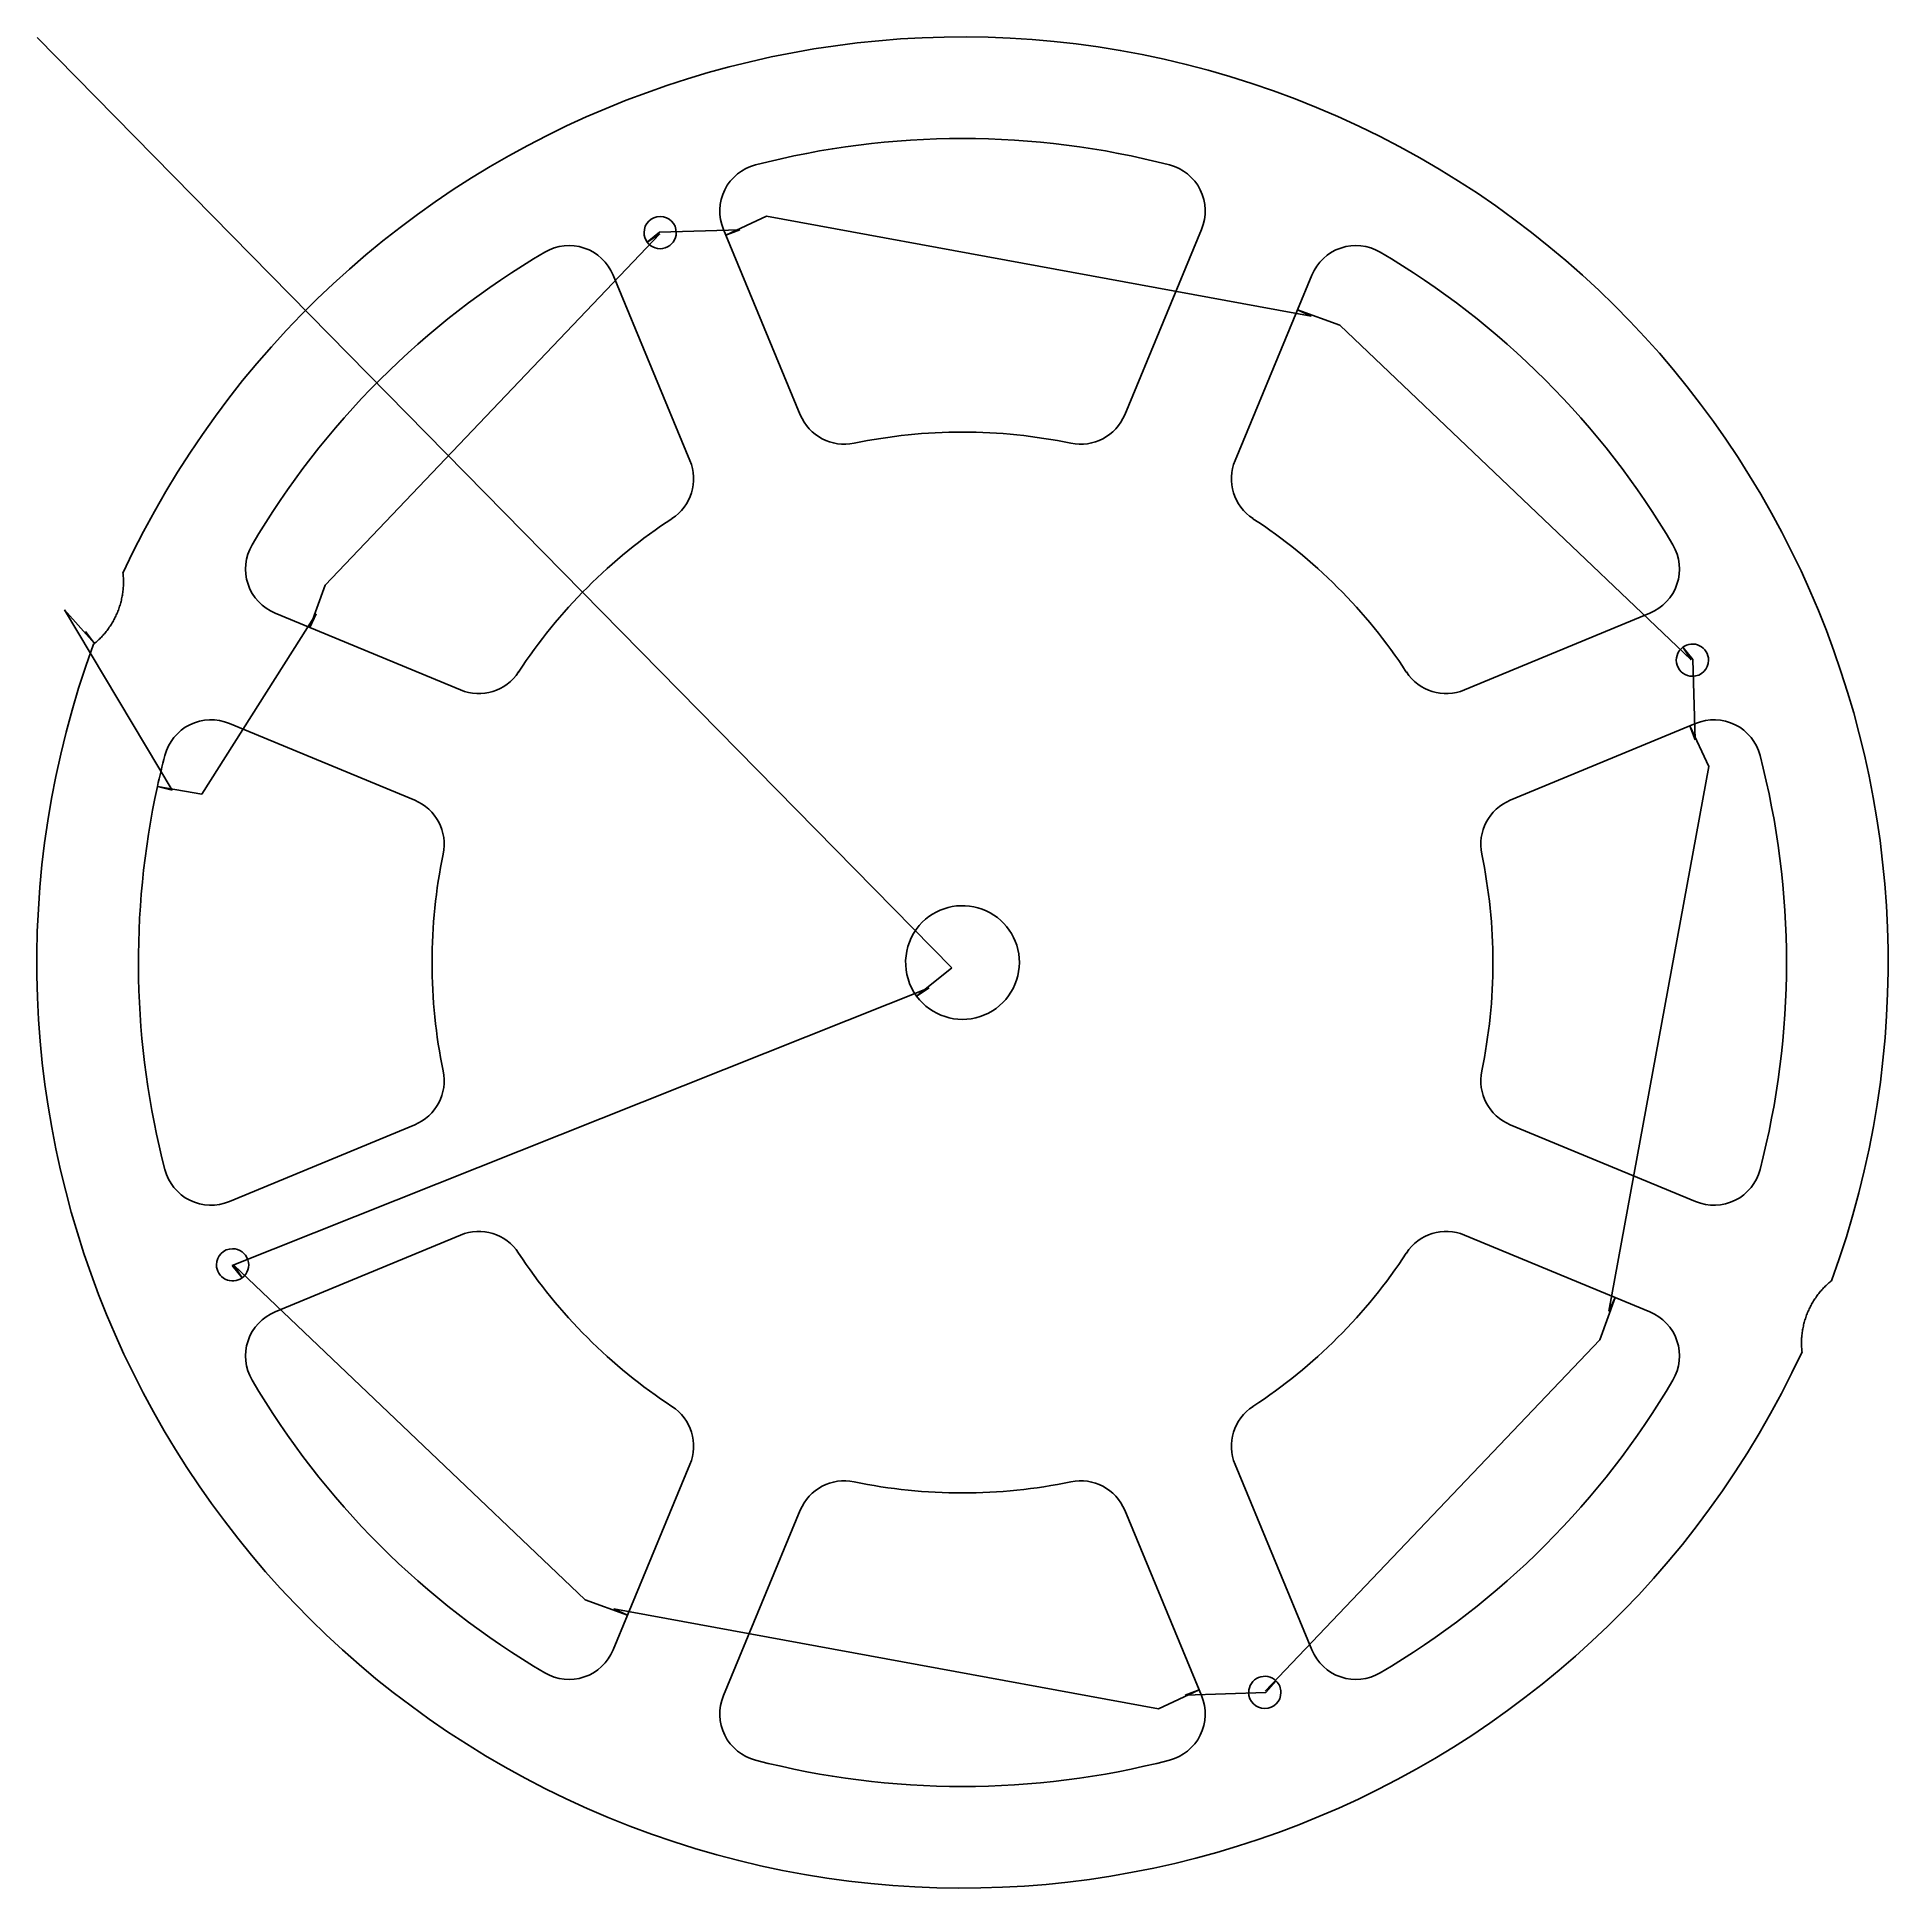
# Model space of a CAD drawing. Extents: x 1 to 7.11, y 1 to 7.11.
import ezdxf

# ---------------------------------------------------------------- set-up
doc = ezdxf.new("R2010")
doc.units = 0
doc.layers.get('0').update_dxf_attribs({"linetype": 'CONTINUOUS'})
doc.layers.add('3', color=7, linetype='CONTINUOUS')
doc.layers.add('9', color=7, linetype='CONTINUOUS')

msp = doc.modelspace()

# ---------------------------------------------------------------- linework, layer by layer
at = {"color": 0, "linetype": 'CONTINUOUS'}
for p, q in [((1.0001, 7.1045), (4.0177, 4.0352)), ((5.2032, 6.1854), (3.4069, 6.5154)), ((3.0542, 6.4572), (1.9506, 5.2977)), ((3.319, 6.4697), (3.0536, 6.4623)), ((6.4572, 5.0521), (5.2977, 6.1557)), ((1.4455, 4.6212), (1.0908, 5.2166)), ((1.9209, 5.2032), (1.5437, 4.6086)), ((6.4697, 4.7873), (6.4622, 5.0528)), ((6.1854, 2.9031), (6.5154, 4.6994)), ((3.9432, 3.9699), (1.644, 3.0536)), ((1.6491, 3.0542), (2.8086, 1.9506)), ((5.0515, 1.6493), (6.1557, 2.8086)), ((2.9031, 1.9209), (4.6994, 1.5909)), ((4.7873, 1.6366), (5.0534, 1.6449))]:
    msp.add_line(p, q, dxfattribs=at)
at = {"layer": '3', "color": 3, "linetype": 'CONTINUOUS'}
for p, q in [((3.2723, 6.4527), (3.2644, 6.4718)), ((3.5178, 5.8601), (3.2723, 6.4527)), ((4.8419, 6.4718), (4.5885, 5.8601)), ((2.9006, 6.3211), (3.154, 5.7094)), ((5.1581, 6.2064), (5.2057, 6.3211)), ((4.9523, 5.7094), (5.1581, 6.2064)), ((1.8999, 5.1581), (1.7852, 5.2057)), ((6.3211, 5.2057), (5.7094, 4.9523)), ((2.3969, 4.9523), (1.8999, 5.1581)), ((1.6345, 4.8419), (2.2462, 4.5885)), ((5.8601, 4.5885), (6.4527, 4.834)), ((6.4527, 4.834), (6.4718, 4.8419)), ((2.2462, 3.5178), (1.6345, 3.2644)), ((6.4718, 3.2644), (5.8601, 3.5178)), ((1.7852, 2.9006), (2.3969, 3.154)), ((5.7094, 3.154), (6.2064, 2.9482)), ((6.2064, 2.9482), (6.3211, 2.9006)), ((3.154, 2.3969), (2.9482, 1.8999)), ((5.2057, 1.7852), (4.9523, 2.3969)), ((3.2644, 1.6345), (3.5178, 2.2462)), ((4.5885, 2.2462), (4.834, 1.6536)), ((2.9482, 1.8999), (2.9006, 1.7852)), ((4.834, 1.6536), (4.8419, 1.6345))]:
    msp.add_line(p, q, dxfattribs=at)
for centre, radius, start, end in [((4.0531, 4.0531), 3.0531, 339.8879, 155.1121), ((4.0531, 4.0531), 2.7185, 75.45267, 104.54733), ((3.4099, 6.5321), 0.1575, 104.54733, 202.5), ((4.6964, 6.5321), 0.1575, 337.5, 75.45267), ((3.0558, 6.4611), 0.0532, 0, 180), ((2.7552, 6.2609), 0.1575, 22.5, 120.45267), ((3.0558, 6.4611), 0.0532, 180, 216), ((3.0558, 6.4611), 0.0532, 216, 360), ((5.3511, 6.2609), 0.1575, 59.54733, 157.5), ((4.0531, 4.0531), 2.7185, 120.45267, 149.54733), ((4.0531, 4.0531), 2.7185, 30.45267, 59.54733), ((3.6633, 5.9204), 0.1575, 202.5, 281.79464), ((4.0531, 4.0531), 1.75, 78.20536, 101.79464), ((4.443, 5.9204), 0.1575, 258.20536, 337.5), ((3.0085, 5.6492), 0.1575, 303.20536, 22.5), ((5.0978, 5.6492), 0.1575, 157.5, 236.79464), ((4.0531, 4.0531), 1.75, 123.20536, 146.79464), ((4.0531, 4.0531), 1.75, 33.20536, 56.79464), ((1.8454, 5.3511), 0.1575, 149.54733, 247.5), ((6.2609, 5.3511), 0.1575, 292.5, 30.45267), ((1.0358, 5.3082), 0.2495, 5.06231, 6.86969), ((1.0412, 5.3089), 0.2441, 3.19557, 5.02258), ((1.0343, 5.3083), 0.251, 1.41199, 3.23497), ((1.0346, 5.3083), 0.2507, 359.58554, 1.40968), ((1.0225, 5.3091), 0.2628, 346.73582, 348.59471), ((1.0272, 5.3085), 0.2581, 348.5112, 350.3767), ((1.0193, 5.3096), 0.266, 350.43286, 352.27059), ((1.0287, 5.3085), 0.2567, 352.24201, 354.08353), ((1.0247, 5.3087), 0.2606, 354.11189, 355.93925), ((1.0311, 5.3083), 0.2542, 355.93004, 357.75657), ((1.0298, 5.3083), 0.2556, 357.76614, 359.58807), ((1.0209, 5.3087), 0.2642, 331.91854, 333.77663), ((1.0196, 5.3097), 0.2658, 333.71465, 335.5835), ((1.016, 5.3112), 0.2697, 335.61065, 337.46612), ((1.0187, 5.3101), 0.2668, 337.45278, 339.31019), ((1.0169, 5.3107), 0.2687, 339.3233, 341.17415), ((1.0186, 5.3102), 0.2669, 341.17415, 343.01796), ((1.0188, 5.3101), 0.2666, 343.02069, 344.86568), ((1.0187, 5.3101), 0.2668, 344.86309, 346.70816), ((1.0261, 5.305), 0.2578, 315.35424, 317.17082), ((1.0304, 5.3008), 0.2518, 317.21408, 319.05222), ((1.0259, 5.3051), 0.258, 319.00138, 320.84563), ((1.0249, 5.3058), 0.2592, 320.85356, 322.69403), ((1.0224, 5.3077), 0.2623, 322.69381, 324.53161), ((1.023, 5.3073), 0.2617, 324.53633, 326.3765), ((1.0193, 5.3097), 0.2661, 326.37178, 328.20239), ((1.0215, 5.3083), 0.2634, 328.22215, 330.06246), ((1.0165, 5.3112), 0.2692, 330.04283, 331.88337), ((4.0531, 4.0531), 3.0531, 159.8879, 335.1121), ((1.0334, 5.2976), 0.2474, 308.13067, 309.03089), ((1.0334, 5.2976), 0.2474, 309.03089, 309.93111), ((1.0342, 5.2966), 0.2461, 309.94093, 311.74629), ((1.0299, 5.3015), 0.2527, 311.73646, 313.53835), ((1.0324, 5.2987), 0.2489, 313.56647, 315.38222), ((6.4611, 5.0505), 0.0532, 127, 270), ((6.4611, 5.0505), 0.0532, 360, 127), ((2.4571, 5.0978), 0.1575, 247.5, 326.79464), ((5.6492, 5.0978), 0.1575, 213.20536, 292.5), ((6.4611, 5.0505), 0.0532, 270, 360), ((1.5742, 4.6964), 0.1575, 67.5, 165.45267), ((6.5321, 4.6964), 0.1575, 14.54733, 112.5), ((4.0531, 4.0531), 2.7185, 165.45267, 167.66419), ((4.0531, 4.0531), 2.7185, 345.45267, 14.54733), ((4.0531, 4.0531), 2.7185, 167.66419, 194.54733), ((2.1859, 4.443), 0.1575, 348.20536, 67.5), ((5.9204, 4.443), 0.1575, 112.5, 191.79464), ((4.0531, 4.0531), 1.75, 168.20536, 191.79464), ((4.0531, 4.0531), 1.75, 348.20536, 11.79464), ((4.0531, 4.0531), 0.1876, 360, 139.48577), ((4.0531, 4.0531), 0.1876, 139.48577, 216.21122), ((4.0531, 4.0531), 0.1876, 216.21122, 360), ((2.1859, 3.6633), 0.1575, 292.5, 11.79464), ((5.9204, 3.6633), 0.1575, 168.20536, 247.5), ((1.5742, 3.4099), 0.1575, 194.54733, 292.5), ((6.5321, 3.4099), 0.1575, 247.5, 345.45267), ((2.4571, 3.0085), 0.1575, 33.20536, 112.5), ((5.6492, 3.0085), 0.1575, 67.5, 146.79464), ((1.6452, 3.0558), 0.0532, 90, 180), ((1.6452, 3.0558), 0.0532, 180, 306), ((1.6452, 3.0558), 0.0532, 306, 90), ((4.0531, 4.0531), 1.75, 213.20536, 236.79464), ((4.0531, 4.0531), 1.75, 303.20536, 326.79464), ((7.0764, 2.8048), 0.2527, 131.73646, 133.53835), ((7.0721, 2.8097), 0.2461, 129.94093, 131.74629), ((7.0729, 2.8087), 0.2474, 128.13067, 129.93111), ((7.0848, 2.798), 0.2634, 148.22215, 150.06246), ((7.087, 2.7965), 0.2661, 146.37178, 148.20239), ((7.0833, 2.799), 0.2617, 144.53633, 146.3765), ((7.0839, 2.7986), 0.2623, 142.69381, 144.53161), ((7.0814, 2.8005), 0.2592, 140.85356, 142.69403), ((7.0804, 2.8012), 0.258, 139.00138, 140.84563), ((7.0759, 2.8055), 0.2518, 137.21408, 139.05222), ((7.0802, 2.8013), 0.2578, 135.35424, 137.17082), ((7.0739, 2.8076), 0.2489, 133.56647, 135.38222), ((1.8454, 2.7552), 0.1575, 112.5, 210.45267), ((6.2609, 2.7552), 0.1575, 329.54733, 67.5), ((7.0875, 2.7962), 0.2666, 163.02069, 164.86568), ((7.0877, 2.7961), 0.2669, 161.17415, 163.01796), ((7.0894, 2.7956), 0.2687, 159.3233, 161.17415), ((7.0876, 2.7962), 0.2668, 157.45278, 159.31019), ((7.0903, 2.7951), 0.2697, 155.61065, 157.46612), ((7.0867, 2.7966), 0.2658, 153.71465, 155.5835), ((7.0854, 2.7976), 0.2642, 151.91854, 153.77663), ((7.0898, 2.795), 0.2692, 150.04283, 151.88337), ((7.0751, 2.798), 0.2542, 175.93004, 177.75657), ((7.0816, 2.7976), 0.2606, 174.11189, 175.93925), ((7.0776, 2.7978), 0.2567, 172.24201, 174.08353), ((7.087, 2.7967), 0.266, 170.43286, 172.27059), ((7.0791, 2.7978), 0.2581, 168.5112, 170.3767), ((7.0838, 2.7972), 0.2628, 166.73582, 168.59471), ((7.0876, 2.7962), 0.2668, 164.86309, 166.70816), ((7.0765, 2.798), 0.2556, 177.76614, 179.58807), ((7.0717, 2.798), 0.2507, 179.58554, 181.40968), ((7.072, 2.798), 0.251, 181.41199, 183.23497), ((7.0651, 2.7974), 0.2441, 183.19557, 185.02258), ((7.0705, 2.7981), 0.2495, 185.06231, 186.86968), ((4.0531, 4.0531), 2.7185, 210.45267, 239.54733), ((4.0531, 4.0531), 2.7185, 300.45267, 329.54733), ((3.0085, 2.4571), 0.1575, 337.5, 56.79464), ((5.0978, 2.4571), 0.1575, 123.20536, 202.5), ((3.6633, 2.1859), 0.1575, 78.20536, 157.5), ((4.0531, 4.0531), 1.75, 258.20536, 281.79464), ((4.443, 2.1859), 0.1575, 22.5, 101.79464), ((2.7552, 1.8454), 0.1575, 239.54733, 337.5), ((5.3511, 1.8454), 0.1575, 202.5, 300.45267), ((5.0505, 1.6452), 0.0532, 45, 180), ((5.0505, 1.6452), 0.0532, 360, 45), ((3.4099, 1.5742), 0.1575, 157.5, 255.45267), ((4.6964, 1.5742), 0.1575, 284.54733, 22.5), ((5.0505, 1.6452), 0.0533, 180, 360), ((4.0531, 4.0531), 2.7185, 255.45267, 284.54733)]:
    msp.add_arc(centre, radius, start, end, dxfattribs=at)
at = {"layer": '9', "color": 9, "linetype": 'CONTINUOUS'}
for p, q in [((3.4069, 6.5154), (3.2723, 6.4527)), ((3.0536, 6.4623), (3.0127, 6.4298)), ((3.0542, 6.4572), (3.0127, 6.4298)), ((3.319, 6.4697), (3.2723, 6.4527)), ((5.2977, 6.1557), (5.1581, 6.2064)), ((5.2032, 6.1854), (5.1581, 6.2064)), ((1.9506, 5.2977), (1.8999, 5.1581)), ((1.0908, 5.2166), (1.1892, 5.1054)), ((1.9209, 5.2032), (1.8999, 5.1581)), ((1.1596, 5.1454), (1.1892, 5.1054)), ((6.4622, 5.0528), (6.429, 5.0931)), ((6.4572, 5.0521), (6.429, 5.0931)), ((6.5154, 4.6994), (6.4527, 4.834)), ((6.4697, 4.7873), (6.4527, 4.834)), ((1.5437, 4.6086), (1.3974, 4.6339)), ((1.4455, 4.6212), (1.3974, 4.6339)), ((4.0177, 4.0352), (3.9018, 3.9423)), ((3.9432, 3.9699), (3.9018, 3.9423)), ((1.644, 3.0536), (1.6765, 3.0127)), ((1.6491, 3.0542), (1.6765, 3.0127)), ((6.1557, 2.8086), (6.2064, 2.9482)), ((6.1854, 2.9031), (6.2064, 2.9482)), ((2.8086, 1.9506), (2.9482, 1.8999)), ((2.9031, 1.9209), (2.9482, 1.8999)), ((4.6994, 1.5909), (4.834, 1.6536)), ((4.7873, 1.6366), (4.834, 1.6536)), ((5.0515, 1.6493), (5.0882, 1.6829)), ((5.0534, 1.6449), (5.0882, 1.6829))]:
    msp.add_line(p, q, dxfattribs=at)

doc.saveas('drawing.dxf')
